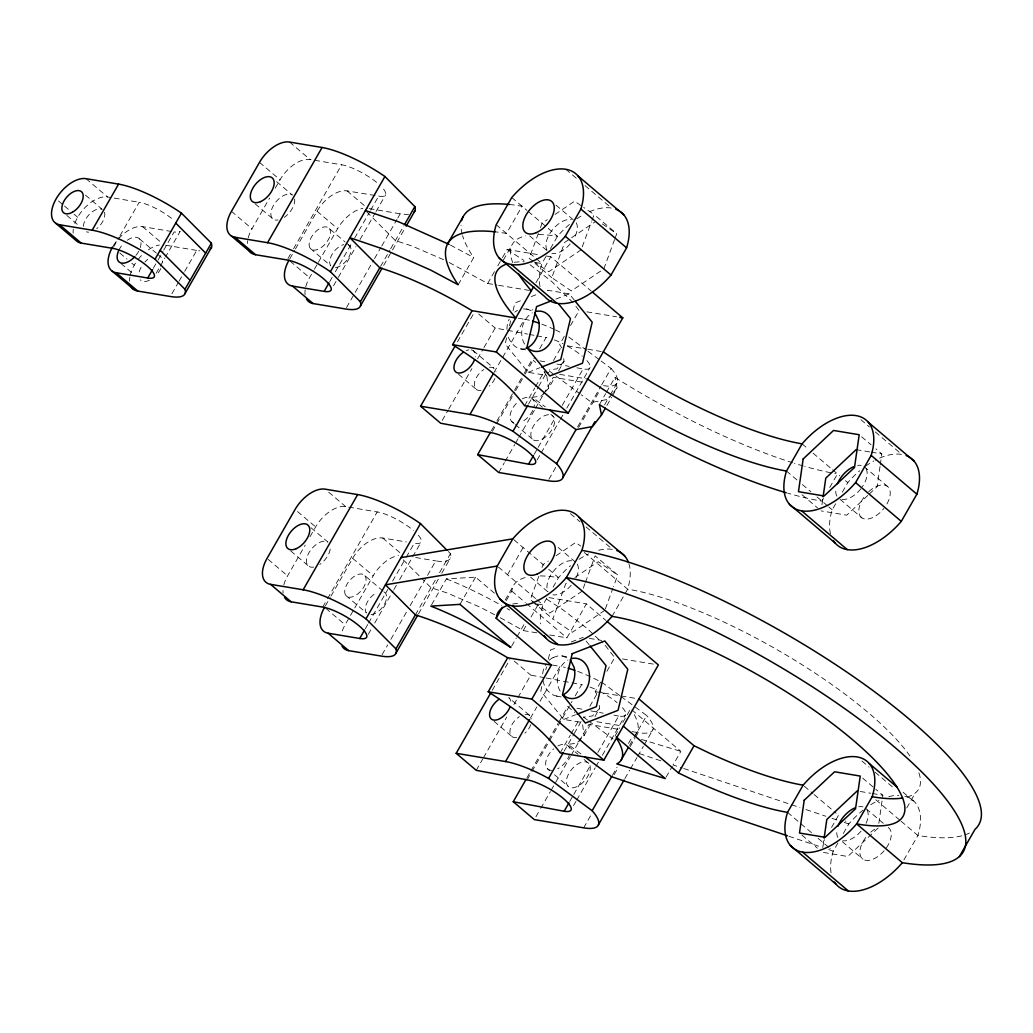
<?xml version="1.0" encoding="UTF-8"?>
<svg xmlns="http://www.w3.org/2000/svg" width="1033" height="1033" viewBox="0 0 1033 1033"><rect width="100%" height="100%" fill="white"/><g stroke="black" fill="none" stroke-linecap="round" stroke-linejoin="round"><path stroke-width="0.75" stroke-dasharray="5 3.75" d="M821.971 504.646L822.862 498.41M822.785 847.538L823.908 839.739M880.026 466.412L877.107 486.698L868.934 494.368M880.245 464.85L881.82 453.926L875.868 448.877M878.825 823.34L882.853 795.255L875.713 789.186M506.609 337.933L505.163 344.002L528.095 372.319L546.715 375.431M509.489 325.769L510.922 319.688M513.078 310.571L514.886 302.979L522.311 300.087M541.834 686.545L540.75 691.103L563.682 719.42L582.302 722.519M545.786 669.823L546.509 666.789M548.316 659.183L550.473 650.067L557.897 647.174M506.299 600.573L511.748 591.057L512.949 586.46A195.508 51.263 29.8 0 1 526.649 577.189M538.322 233.484L529.167 258.457L533.08 261.117M540.479 227.609L542.093 223.193L547.283 219.68M614.57 239.579L603.801 268.967L571.339 290.944L551.79 277.657L564.702 242.381L594.569 222.172M582.263 246.848L591.418 221.863M591.948 220.391L594.104 214.515L583.684 207.426M615.113 238.119L616.727 233.703L594.104 214.515M538.813 576.272L530.2 599.786L534.113 602.446M542.054 567.466L543.126 564.522L548.316 561.009M604.834 610.296L572.372 632.273L552.823 618.974L565.735 583.71L568.331 581.953M583.296 588.164L584.91 583.761M585.453 582.289L595.137 555.844L617.76 575.032L613.447 586.783M605.377 608.824L612.918 588.255M113.591 246.964L119.182 237.19M119.983 235.795L139.184 202.274A27.607 7.244 29.8 0 1 173.441 219.9M153.336 268.244L157.339 261.259M158.139 259.864L162.943 251.484M163.731 250.089L174.138 231.921A27.607 7.244 29.8 0 0 180.181 231.34L165.784 256.481M156.19 273.241L159.392 267.65M160.192 266.256L164.983 257.876M171.917 293.708L178.309 282.538M179.109 281.131L183.913 272.751M184.713 271.356L196.709 250.412A61.722 16.179 29.8 0 0 199.834 250.825M248.217 237.848A27.607 15.392 -49.7 0 1 252 228.784L269.626 198.013M275.23 188.213L280.046 179.819A27.607 15.392 -49.7 0 1 310.068 159.508L313.219 160.025M287.936 258.586L292.739 250.18M293.54 248.785L341.652 164.776L344.131 165.293A29.234 7.67 29.8 0 1 377.923 183.448M289.795 258.805L294.599 250.412M295.412 249.018L317.054 211.223A27.607 15.392 -49.7 0 1 347.075 190.898L380.815 196.438A29.234 7.67 29.8 0 0 382.107 187.412M305.768 286.709A27.581 15.379 -49.7 0 1 309.551 277.657L313.554 270.659M314.368 269.264L317.57 263.66M318.371 262.266L337.61 228.667A27.607 15.392 -49.7 0 1 362.841 208.408M329.747 281.583L332.148 277.386M335.363 271.782L351.401 243.775M354.603 238.184L369.84 211.584M370.64 210.177L378.659 196.18M333.53 285.741L337.546 278.742M338.346 277.348L355.985 246.538M360.001 239.54L375.224 212.94M376.038 211.545L385.658 194.746M346.481 307.589L373.752 259.993M374.553 258.586L380.957 247.391M381.771 245.996L396.995 219.383M397.795 217.989L400.21 213.792A61.722 16.179 29.8 0 0 408.59 214.283M380.583 266.424L389.932 250.102M390.706 248.733L403.955 225.62M383.695 265.352L391.714 251.355M392.514 249.96L405.349 227.557M283.804 584.936A27.607 15.392 -49.7 0 1 287.587 575.885L305.213 545.101M310.016 536.708L315.633 526.92A27.607 15.392 -49.7 0 1 345.655 506.596L379.718 512.394A29.234 7.67 29.8 0 1 413.51 530.536M458.174 284.746L473.747 257.553L471.629 254.428A249.302 65.363 29.8 0 1 462.564 235.614M449.2 262.511L487.679 283.481L494.691 271.24M497.803 265.804L501.702 258.999M502.477 257.643L507.151 249.482L539.885 254.944M503.342 260.096L511.903 245.144M457.49 341.807L473.527 313.812M322.722 607.081L326.725 600.083M327.526 598.675L377.239 511.877M325.382 605.906L330.186 597.513M330.986 596.106L352.64 558.324A27.607 15.392 -49.7 0 1 382.662 537.999L406.343 541.951M442.253 420.418L447.87 410.618M448.671 409.223L471.926 368.626M477.543 358.825L483.147 349.025M483.948 347.617L495.181 328.016L505.976 330.043M545.811 256.713L541.912 263.505A60.095 33.508 -49.7 0 0 540.207 287.406M550.486 248.553L557.497 236.312A60.095 33.508 -49.7 0 1 569.467 224.406M535.998 282.616L550.809 256.765L591.07 290.932M342.285 630.827A27.581 15.379 -49.7 0 1 345.138 624.758L353.957 609.354M354.758 607.959L373.197 575.768A27.607 15.392 -49.7 0 1 398.428 555.509M494.019 372.448L524.48 319.249A61.722 16.179 29.8 0 1 529.722 320.346M365.333 628.684L367.735 624.474M368.549 623.08L387.788 589.481M392.592 581.075L405.427 558.672M406.227 557.278L414.246 543.281L416.402 543.526A29.234 7.67 29.8 0 0 415.77 532.563M368.316 634.236L371.531 628.645M374.734 623.041L393.173 590.837M393.973 589.443L396.388 585.233M399.59 579.642L421.244 541.834M491.295 430.826L496.098 422.42M496.899 421.025L513.737 391.623M514.537 390.216L523.369 374.824M524.17 373.417L532.189 359.419L535.701 362.402M492.354 431.368L514.796 392.166M515.609 390.771L524.428 375.366M525.229 373.972L534.849 357.173M539.652 348.767L546.07 337.571A29.234 7.67 29.8 0 1 548.549 338.088M382.068 654.69L387.685 644.889M390.887 639.285L406.925 611.291M410.14 605.687L435.797 560.88A61.722 16.179 29.8 0 0 450.879 555.599L450.44 553.675L448.232 551.441M524.596 405.762L534.732 388.085M535.507 386.729L544.068 371.764L548.755 372.551M564.302 336.384L559.641 344.544L561.72 347.85M570.539 325.498L579.113 310.533L573.806 303.65M528.534 404.097L537.883 387.775M538.671 386.407L547.232 371.454M553.468 360.569L562.029 345.603M415.395 614.88L436.43 578.157M439.541 572.708L450.44 553.675M498.732 472.507L504.336 462.707M505.15 461.299L514.77 444.5M515.57 443.105L517.972 438.909M518.773 437.501L534.81 409.507M535.611 408.1L542.829 395.497M543.629 394.102L553.249 377.303L584.097 382.455M418.481 613.847L438.534 578.854M441.737 573.25L450.556 557.846M545.372 391.765L548.458 388.537L554.695 377.652M558.582 370.86L564.044 361.33L563.437 356.695M431.6 604.744L446.398 578.906L475.554 577.163L494.936 593.601M534.164 454.378L537.38 448.774M538.18 447.366L555.018 417.965M562.236 405.375L583.077 368.975A29.234 7.67 29.8 0 0 586.524 360.194M537.147 459.93L540.362 454.339M541.163 452.932L559.602 420.728M560.403 419.333L562.804 415.137M566.82 408.138L590.075 367.528M459.982 604.37L475.554 577.163M577.589 426.913L600.961 386.11M601.735 384.754L611.084 368.432L600.819 360.814M548.885 479.351L556.103 466.748M578.557 427.546L600.199 389.738M599.398 404.587L605.635 393.702M606.41 392.346L614.984 377.381L620.975 381.151A249.302 65.363 29.8 0 0 792.892 462.836M604.55 404.91L609.354 396.504M610.154 395.11L617.372 382.507M507.513 574.774L523.098 547.567M606.939 405.465L611.613 397.305M612.388 395.949L617.063 387.788L614.984 377.381M505.15 600.07L512.949 586.46M511.632 646.167L516.306 638.007M517.081 636.651L524.867 623.041M500.334 617.747L523.266 630.582L527.153 623.777M531.052 616.972L539.626 602.019M492.276 690.302L509.915 659.506M546.844 598.03L542.945 604.834A60.095 33.508 -49.7 0 0 540.453 623.867M553.081 587.157L558.53 577.641A60.095 33.508 -49.7 0 1 570.5 565.722M476.239 770.321L482.656 759.113M483.457 757.718L506.712 717.122M513.93 704.519L517.133 698.915M517.933 697.52L530.768 675.117L544.649 677.713M549.763 634.998L566.91 637.865L586.395 603.866L605.906 620.433M530.407 718.142L536.824 706.946M540.027 701.342L560.067 666.35A61.722 16.179 29.8 0 1 565.296 667.447M612.053 616.378L627.625 589.172A60.095 33.508 -49.7 0 0 628.903 563.76M526.882 777.914L530.084 772.322M530.885 770.915L547.722 741.513M548.523 740.119L558.143 723.32M558.943 721.912L567.776 706.52L574.787 712.473M527.14 779.863L531.143 772.865M531.943 771.47L548.781 742.068M549.582 740.661L572.037 701.459M575.239 695.868L581.656 684.659A29.234 7.67 29.8 0 1 584.136 685.189M560.183 752.863L570.319 735.186M571.094 733.817L579.655 718.865M596.609 693.84L595.215 691.632L600.677 682.116M606.9 671.23L614.7 657.634L605.919 646.232L601.245 641.803M564.121 751.185L573.47 734.863M574.245 733.507L582.819 718.542M587.441 720.04L583.593 717.186L585.156 714.462M589.83 706.301L597.616 692.704M535.92 816.793L539.923 809.795M540.724 808.4L550.357 791.601M551.157 790.193L570.397 756.595M571.197 755.2L578.415 742.598M579.216 741.19L588.836 724.391L619.684 729.543M580.843 753.896L568.021 744.393L576.84 743.153L584.045 735.625L591.057 723.384M594.956 716.592L599.631 708.431L599.217 705.332M569.751 801.466L572.966 795.862M573.767 794.467L590.605 765.066M597.823 752.463L618.664 716.063A29.234 7.67 29.8 0 0 620.187 705.358M573.535 805.624L575.949 801.427M576.75 800.033L595.189 767.829M595.989 766.421L598.391 762.225M602.407 755.226L625.662 714.629M615.048 736.025L619.723 727.865M622.834 722.429L629.846 710.188M628.477 743.476L632.377 736.684M612.401 775.37L617.075 767.209M629.536 745.439L646.671 715.52L633.849 706.017M583.671 827.846L591.689 813.836M614.144 774.634L618.147 767.635M630.182 746.639L634.985 738.233M635.786 736.839L638.2 732.642A61.722 16.179 29.8 0 0 648.737 717.961L646.671 715.52M624.9 778.598L629.704 770.205M630.504 768.797L636.922 757.602M637.723 756.208L643.339 746.407M644.14 745L652.959 729.595M823.482 498.397L821.919 501.108L815.14 499.92A249.302 65.363 29.8 0 1 787.714 493.18M829.706 487.511L837.492 473.915L834.793 473.437M666.065 777.216L672.302 766.344M631.847 709.865L680.863 751.378L673.077 764.975L682.219 768.01M830.493 533.738A60.095 33.508 -49.7 0 1 832.198 509.837L836.097 503.032M842.321 492.16L847.783 482.631A60.095 33.508 -49.7 0 1 859.753 470.725M822.952 842.437L824.515 839.713M831.526 827.472L838.538 815.231L840.823 817.18M837.905 843.005L833.231 851.166A60.095 33.508 -49.7 0 0 831.191 873.492M843.354 833.476L848.816 823.96A60.095 33.508 -49.7 0 1 863.123 810.143M906.754 807.948L915.328 792.995M903.888 859.972L917.911 835.503A60.095 33.508 -49.7 0 0 904.314 796.017M612.582 393.56L608.114 399.332L591.612 402.431L581.347 394.826M613.486 392.398L617.063 387.788M564.044 361.33L556.839 368.858L549.479 369.891M544.352 392.837L541.266 396.065L532.434 397.292L545.256 406.808M599.631 708.431L592.426 715.959L583.593 717.186M867.772 495.453L846.737 515.17L821.08 510.883M878.153 828.014L847.77 856.499L822.113 852.212M555.07 214.412L574.555 201.228L582.38 206.535M581.192 249.779L548.717 271.756L534.384 262.008M556.116 555.728L575.588 542.545L580.804 546.095M574.826 577.563L598.21 561.732L617.76 575.032M582.225 591.108L549.75 613.086L535.417 603.337M531.207 296.613L537.147 294.302M555.896 299.079L569.26 293.876L574.245 300.035M528.095 372.319L539.975 367.696M571.249 641.971L583.129 637.348M563.682 719.42L575.562 714.784M553.171 657.492L557.549 656.02L562.107 655.916L569.984 657.233M508.326 337.184C510.909 343.563 517.029 350.381 524.635 348.792M542.996 680.45C544.262 688.469 551.248 697.495 560.222 695.893M523.486 308.893L532.821 309.874M314.807 160.296L341.652 164.776M369.181 208.614L400.21 213.792M546.121 255.99L550.809 256.765M86.01 178.67L107.6 196.993L139.184 202.274M569.26 293.876L547.542 290.247L549.53 292.713M487.679 283.481L497.028 285.043M498.59 285.302L531.336 290.764M118.459 238.83A27.517 15.353 -49.7 0 1 142.541 226.653L174.138 231.921M165.68 245.221L196.709 250.412M518.321 318.216L524.48 319.249M520.774 349.012L527.075 350.071M559.666 374.372L587.738 379.059M856.15 449.639L869.734 451.912M871.245 452.157L881.82 453.926M415.628 557.523L435.797 560.88M548.975 597.616L586.395 603.866M589.327 638.381L601.735 640.46M523.266 630.582L537.289 632.919M552.358 665.058L560.067 666.35M556.361 696.113L561.087 696.901M596.816 721.718L620.2 725.631M632.028 731.609L638.2 732.642M860.205 791.472L870.78 793.241M872.291 793.486L882.853 795.255M586.912 311.85L616.546 316.808M567.44 345.848L586.15 348.986M587.712 349.244L603.311 351.853M622.499 658.938L655.258 664.426M595.215 691.632L637.348 698.682M507.513 330.328L527.566 334.098M529.103 334.382L535.275 335.544M536.824 335.828L546.07 337.571M539.897 360.866L547.606 362.312M556.864 364.055L569.196 366.366M576.905 367.813L583.077 368.975M546.186 678.01L581.656 684.659M577.021 708.251L583.193 709.413M590.902 710.859L603.246 713.17M614.041 715.198L618.664 716.063M526.52 308.828L533.015 311.45M562.107 655.916L568.602 658.55M641.467 739.434L680.863 751.378M639.427 753.625L660.823 760.817M683.743 768.513L799.904 807.535M806.024 809.588L825.884 816.264M832.004 818.317L838.112 820.37M844.232 822.423L848.816 823.96L845.381 821.054M788.915 836.278L821.003 847.047M828.647 849.617L833.231 851.166L829.809 848.248M446.398 578.906L453.306 581.682A138.706 36.362 29.8 0 1 501.625 605.48M443.531 259.67L412.141 246.074L395.381 240.573L366.56 211.636M494.678 614.79L480.552 607.391L447.728 593.174L430.968 587.674L422.097 578.764M450.465 245.118L473.747 257.553M507.151 249.482L523.925 260.458M546.651 599.14L563.114 609.909L587.222 628.529L600.07 640.705M602.381 223.954L616.727 233.703M568.77 337.042L586.718 350.355M587.997 351.31L599.54 359.871M549.298 371.041L554.424 374.85M555.702 375.792L580.068 393.87M619.735 695.545L603.065 683.187L598.042 680.476A61.722 16.179 29.8 0 0 577.395 671.269M621.027 696.5L632.558 705.061M588.733 720.995L613.086 739.06M530.058 264.771L551.635 281.428L572.915 302.501M565.8 169.283L579.035 180.517M585.052 185.617L611.51 208.072A60.095 33.508 -49.7 0 0 589.017 211.933M860.902 419.695L869.321 426.849M875.338 431.949L901.796 454.404A60.095 33.508 -49.7 0 0 875.196 460.227M861.587 436.752L871.103 444.836M555.999 205.128L574.232 220.597M864.04 466.516L887.14 486.117M511.774 197.523L526.946 210.383M528.173 211.429L557.497 236.312A195.508 51.263 29.8 0 0 537.031 234.594M802.073 443.854L808.18 449.032M813.061 453.177L831.384 468.724M832.611 469.77L839.777 475.851M845.498 480.694L847.783 482.631M529.593 235.873L546.612 250.309M840.061 499.326L861.935 517.895A20.298 11.324 -49.7 0 0 883.938 508.391M496.202 224.716L541.912 263.505A195.508 51.263 29.8 0 0 531.633 262.201M786.487 471.048L797.489 480.384M802.37 484.529L810.918 491.785M817.038 496.963L827.627 505.963M828.776 506.932L832.198 509.837M535.12 263.518L551.79 277.657M802.034 494.73L817.503 507.862M289.511 142.05L310.068 159.508M347.075 190.898L367.632 208.356M478.666 314.006L495.181 328.016M259.49 162.375L280.046 179.819M317.054 211.223L337.61 228.667M276.663 181.692L292.378 195.03A15.43 8.6 -49.7 0 0 273.422 205.541A15.43 8.6 -49.7 0 0 278.084 219.99M532.808 399.087L542.428 407.247M550.847 414.375L553.249 416.415A15.43 8.6 -49.7 0 1 542.506 438.96A15.43 8.6 -49.7 0 1 532.563 427.727A15.43 8.6 -49.7 0 1 553.249 416.415M329.372 228.629A13.803 7.696 -49.7 0 1 319.184 248.785A13.803 7.696 -49.7 0 1 310.881 238.094A13.803 7.696 -49.7 0 1 329.372 228.629L345.087 241.967M346.3 243L349.929 246.074M473.217 350.613L493.851 368.122M310.249 248.385L330.818 265.83A13.803 7.696 -49.7 0 1 332.29 254.028A13.803 7.696 -49.7 0 1 343.744 244.601M458.497 374.256L476.587 389.609M255.086 203.785L273.228 219.177M511.632 421.451L514.072 423.517M515.286 424.55L532.305 438.986M231.444 211.339L252 228.784M290.208 261.233L309.551 277.657M903.049 792.208L915.083 802.421M570.448 513.672L580.068 521.846M586.085 526.946L612.556 549.401A60.095 33.508 -49.7 0 0 595.447 551.196M861.935 761.024L869.153 767.145M875.171 772.245L894.41 788.579M862.62 778.081L874.525 788.179M584.316 552.423L627.625 589.172A193.223 50.656 29.8 0 1 911.855 758.855M875.816 799.774L899.872 820.189M901.073 821.209L917.911 835.503A265.442 69.598 29.8 0 0 969.432 833.05M558.246 547.477L575.278 561.926A20.298 11.324 -49.7 0 0 555.005 569.403A20.298 11.324 -49.7 0 0 548.071 591.509M883.305 823.314L865.086 807.845A20.298 11.324 -49.7 0 0 858.694 806.773M513.956 539.807L543.862 565.193M548.755 569.338L558.53 577.641A195.508 51.263 29.8 0 0 536.708 575.949M804.333 786.216L812.881 793.473M814.094 794.506L836.084 813.165M142.541 226.653L161.742 242.936M139.532 238.894L156.332 253.137M157.52 254.157L161.122 257.217A15.43 8.6 -49.7 0 1 162.594 261.956M85.455 195.121L102.254 209.363M530.626 577.202L547.645 591.638M842.308 841.688L862.981 859.211M498.384 567.014L535.623 598.611M536.837 599.656L542.945 604.834A195.508 51.263 29.8 0 0 535.494 603.814M787.533 812.377L799.749 822.746M800.962 823.779L811.964 833.102M818.071 838.292L828.66 847.28M532.589 601.813L552.823 618.974M58.481 200.97L63.284 205.038M64.485 206.058L69.276 210.125M74.079 214.193L77.669 217.253M119.815 253.008L127.007 259.115M131.811 263.183L134.213 265.223M801.879 835.051L817.348 848.17M511.748 591.057L525.242 602.497M526.468 603.543L566.91 637.865M66.796 215.406L78.792 225.581M121.003 263.518L132.999 273.693M328.726 492.224L345.655 506.596M382.662 537.999L402.005 554.424M514.253 661.107L530.768 675.117M297.491 511.529L315.633 526.92M352.64 558.324L373.197 575.768M311.036 527.76L327.965 542.118A15.43 8.6 -49.7 0 0 309.009 552.629A15.43 8.6 -49.7 0 0 313.67 567.091M568.395 746.175L578.015 754.335M584.019 759.436L588.836 763.516A15.43 8.6 -49.7 0 1 578.093 786.061A15.43 8.6 -49.7 0 1 568.15 774.827A15.43 8.6 -49.7 0 1 588.836 763.516M529.438 715.223L508.804 697.701A13.803 7.696 -49.7 0 1 510.806 703.938M364.946 575.73A13.803 7.696 -49.7 0 1 354.771 595.886A13.803 7.696 -49.7 0 1 346.468 585.194A13.803 7.696 -49.7 0 1 364.946 575.73L385.516 593.174M345.835 595.473L366.405 612.918A13.803 7.696 -49.7 0 1 376.58 592.761M494.084 721.357L512.174 736.71M290.673 550.886L308.815 566.278M547.219 768.552L549.659 770.618M554.514 774.737L567.879 786.087M268.244 559.46L287.587 575.885M325.795 608.334L345.138 624.758M403.257 559.847L420.999 577.654M611.084 368.432L613.15 370.873A61.722 16.179 29.8 0 1 602.613 385.541M586.111 641.041L589.107 644.734M544.068 371.764L546.147 375.056M546.844 376.154L548.458 388.537M582.625 724.792L584.045 735.625M113.333 245.712A27.517 15.353 -49.7 0 1 116.613 241.038M73.123 233.135A27.517 15.353 -49.7 0 1 73.317 229.145M74.828 223.309A27.517 15.353 -49.7 0 1 107.6 196.993M104.475 212.217A13.803 7.696 -49.7 0 1 96.74 228.68M88.644 232.167A13.803 7.696 -49.7 0 1 86.462 231.805M83.428 226.447A13.803 7.696 -49.7 0 1 90.168 213.534A13.803 7.696 -49.7 0 1 101.776 209.247M160.877 268.464A15.43 8.6 -49.7 0 1 156.409 274.972M149.372 280.279A15.43 8.6 -49.7 0 1 140.191 279.801M139.184 271.911A15.43 8.6 -49.7 0 1 142.386 265.171M144.904 262.033A15.43 8.6 -49.7 0 1 147.809 259.335M127.24 240.25A15.43 8.6 -49.7 0 1 138.99 238.378A15.43 8.6 -49.7 0 1 139.287 250.141M138.706 251.277A15.43 8.6 -49.7 0 1 135.71 255.655M118.847 250.231A15.43 8.6 -49.7 0 1 123.314 243.711M129.654 281.118A27.517 15.353 -49.7 0 1 129.848 277.115M130.093 275.708A27.517 15.353 -49.7 0 1 136.485 261.646M138.19 259.348A27.517 15.353 -49.7 0 1 143.045 254.079M148.442 249.741A27.517 15.353 -49.7 0 1 159.353 245.028M918.892 772.813A193.223 50.656 29.8 0 1 904.404 797.696M579.087 559.292A60.095 33.508 -49.7 0 1 588.694 553.882M870.742 804.733A60.095 33.508 -49.7 0 1 878.967 800.201M888.793 796.624A60.095 33.508 -49.7 0 1 898.917 795.371M634.288 714.707A139.119 36.478 29.8 0 1 635.437 734.553M506.996 608.54A138.706 36.362 29.8 0 1 509.669 610.09M557.897 745.955A15.43 8.961 -49 0 1 569.984 751.03M569.545 754.206A15.43 8.961 -49 0 1 557.73 768.772M551.648 770.411A15.43 8.961 -49 0 1 545.695 762.677A15.43 8.961 -49 0 1 553.727 748.809M524.971 714.371A13.803 8.019 -49 0 1 531.608 718.942M530.872 724.546A13.803 8.019 -49 0 1 524.984 733.146M516.642 737.549A13.803 8.019 -49 0 1 510.005 730.331A13.803 8.019 -49 0 1 519.367 716.644M383.94 591.909A13.803 7.696 -49.7 0 1 384.031 604.976A13.803 7.696 -49.7 0 1 370.072 614.687M283.145 593.045A27.607 15.392 -49.7 0 1 282.99 590.527M330.211 549.091A15.43 8.6 -49.7 0 1 319.791 564.444M589.869 686.997A29.234 7.67 29.8 0 1 596.299 689.708M599.644 691.361A29.234 7.67 29.8 0 1 617.101 702.647M560.157 691.154A20.298 15.986 -80.5 0 1 567.956 659.958M542.661 673.865A20.182 17.225 -86.6 0 1 546.044 664.064M549.233 660.229A20.182 17.225 -86.6 0 1 553.159 657.492M888.173 827.446A20.298 11.324 -49.7 0 1 885.772 848.674M884.132 850.74A20.298 11.324 -49.7 0 1 862.671 859.004A20.298 11.324 -49.7 0 1 866.17 836.937M870.716 832.172A20.298 11.324 -49.7 0 1 877.83 827.575M867.087 810.04A20.298 11.324 -49.7 0 1 865.434 824.683M861.044 831.152A20.298 11.324 -49.7 0 1 842.747 840.733M837.879 837.427A20.298 11.324 -49.7 0 1 836.924 830.455M512.575 604.06A195.508 51.263 29.8 0 1 521.136 603.156M577.279 564.121A20.298 11.324 -49.7 0 1 576.182 577.641M571.236 585.22A20.298 11.324 -49.7 0 1 552.939 594.814M514.202 262.305A195.508 51.263 29.8 0 1 524.26 261.788M512.742 262.64A195.508 51.263 29.8 0 1 525.603 235.86M576.685 218.893A60.095 33.508 -49.7 0 1 583.555 214.644M830.726 472.727A249.302 65.363 29.8 0 1 804.746 466.399M803.3 465.986A249.302 65.363 29.8 0 1 794.403 463.313M462.164 234.22A249.302 65.363 29.8 0 1 461.028 225.207M509.372 204.482A249.302 65.363 29.8 0 1 515.441 205.193L522.052 206.238L506.48 233.445L499.856 232.399A249.302 65.363 29.8 0 0 495.285 231.844M576.233 222.792A20.298 11.324 -49.7 0 1 573.974 238.546M570.19 243.904A20.298 11.324 -49.7 0 1 551.906 253.485M547.038 250.18A20.298 11.324 -49.7 0 1 552.242 230.101A20.298 11.324 -49.7 0 1 571.378 219.487M866.041 468.711A20.298 11.324 -49.7 0 1 862.413 486.672M860.838 488.803A20.298 11.324 -49.7 0 1 841.714 499.404M836.846 496.098A20.298 11.324 -49.7 0 1 835.891 489.126M857.661 465.457A20.298 11.324 -49.7 0 1 861.186 465.405M868.714 491.721A20.298 11.324 -49.7 0 1 887.721 486.569A20.298 11.324 -49.7 0 1 885.501 506.26M861.935 517.895A20.298 11.324 -49.7 0 1 865.138 495.608M524.57 344.054A20.298 15.986 -80.5 0 1 532.369 312.87M865.615 466.167A60.095 33.508 -49.7 0 1 873.841 460.963M541.808 324.168A61.722 16.179 29.8 0 1 553.998 329.256M555.392 329.914A61.722 16.179 29.8 0 1 562.456 333.388M554.282 339.896A29.234 7.67 29.8 0 1 562.933 343.692M567.414 346.068A29.234 7.67 29.8 0 1 582.341 356.23M506.945 329.424A20.182 17.225 -86.6 0 1 509.204 319.21M514.886 312.095A20.182 17.225 -86.6 0 1 517.572 310.391M247.404 243.439A27.607 15.392 -49.7 0 1 247.636 240.715M294.663 199.072A15.43 8.6 -49.7 0 1 284.204 217.343M305.109 294.805A27.581 15.379 -49.7 0 1 305.187 289.576M522.311 398.854A15.43 8.961 -49 0 1 533.958 407.105M532.731 410.488A15.43 8.961 -49 0 1 522.143 421.684M513.556 422.82A15.43 8.961 -49 0 1 518.14 401.708M489.384 367.283A13.803 8.019 -49 0 1 496.021 371.841M494.884 378.465A13.803 8.019 -49 0 1 489.397 386.058M481.055 390.461A13.803 8.019 -49 0 1 474.418 383.243A13.803 8.019 -49 0 1 483.793 369.543M348.366 244.821A13.803 7.696 -49.7 0 1 348.444 257.876A13.803 7.696 -49.7 0 1 334.485 267.586M471.268 349.851A13.803 7.696 -49.7 0 1 475.219 356.85M466.193 350.704A13.803 7.696 -49.7 0 1 468.879 349.877"/><path stroke-width="1.5" d="M823.094 496.847L825.78 478.124L856.15 449.639M824.127 838.176L826.813 819.453L857.183 790.968M551.338 665.071L507.681 657.776L488.209 691.774L531.866 699.07L551.338 665.071L496.176 618.263L497.364 613.667A195.508 51.263 29.8 0 1 508.249 605.17M118.588 184.119L86.01 178.67A27.517 15.353 -49.7 0 0 56.079 198.93A27.517 15.353 -49.7 0 0 59.617 224.768L92.182 230.204L118.588 184.119A61.722 16.179 29.8 0 1 177.353 210.37L181.434 213.134L211.365 243.194L211.791 245.131A61.722 16.179 29.8 0 1 210.228 249.095M131.139 286.58A27.517 15.353 -49.7 0 0 137.738 291.061L170.316 296.497A61.722 16.179 29.8 0 0 185.398 291.229L184.959 289.292L155.027 259.231L181.434 213.134M112.623 246.9A27.517 15.353 -49.7 0 0 116.148 272.738L147.732 278.019L152.535 269.639M184.959 289.292L211.365 243.194M185.075 293.462L211.468 247.378M322.076 147.499L289.511 142.05A27.607 15.392 -49.7 0 0 259.49 162.375L231.444 211.339A27.607 15.392 -49.7 0 0 234.982 237.267L267.56 242.703L322.076 147.499A61.722 16.179 29.8 0 1 380.854 173.751L384.922 176.514L414.853 206.574L415.292 208.511A61.722 16.179 29.8 0 1 413.729 212.475M306.478 299.053A27.581 15.379 -49.7 0 0 313.089 303.547L345.681 308.996A61.722 16.179 29.8 0 0 360.762 303.715L360.336 301.778L330.405 271.718L384.922 176.514M288.995 260.213A27.581 15.379 -49.7 0 0 292.533 286.102L324.142 291.383L328.946 282.977M360.336 301.778L379.808 267.779L349.877 237.719L383.553 249.198L430.774 270.13L458.174 284.746L456.044 281.622A249.302 65.363 29.8 0 1 495.285 231.844M404.729 224.251L414.853 206.574M360.44 305.962L382.094 268.154M406.15 226.15L414.969 210.758M447.56 243.93L463.133 216.723M357.663 494.587L325.098 489.151A27.607 15.392 -49.7 0 0 295.076 509.476L267.031 558.427A27.607 15.392 -49.7 0 0 270.569 584.355L303.147 589.791L357.663 494.587A61.722 16.179 29.8 0 1 416.441 520.839L420.508 523.615L447.121 550.331M592.283 291.965L622.796 317.854L568.266 413.058L524.596 405.762C505.834 380.118 478.976 361.808 452.622 344.686L472.094 310.688L515.751 317.97A195.508 51.263 29.8 0 1 507.216 263.841M490.494 432.22L477.659 454.623L528.56 464.179A29.234 7.67 29.8 0 0 527.824 451.434A29.234 7.67 29.8 0 0 491.553 432.775L440.652 423.22L420.599 406.214L455.088 346.003M452.622 344.686L496.279 351.969L533.661 286.683M511.283 264.487A60.095 33.508 -49.7 0 0 565.296 236.26L580.882 209.053A60.095 33.508 -49.7 0 0 565.8 169.283A60.095 33.508 -49.7 0 0 511.774 197.523L496.202 224.716A60.095 33.508 -49.7 0 0 511.283 264.487L556.994 303.276M420.599 406.214L469.963 414.453L493.219 373.856M342.065 646.154A27.581 15.379 -49.7 0 0 348.676 650.648L381.267 656.084A61.722 16.179 29.8 0 0 396.349 650.816L395.923 648.879L365.992 618.819L420.508 523.615M324.582 607.301A27.581 15.379 -49.7 0 0 328.12 633.203L359.716 638.484L364.533 630.078M477.659 454.623L498.732 472.507L548.084 480.745A61.722 16.179 29.8 0 0 558.633 466.077L556.555 463.636L512.962 431.29L527.76 405.452M395.923 648.879L415.395 614.88L385.464 584.82L497.235 566.045L512.82 538.839A60.095 33.508 -49.7 0 1 566.833 510.612A60.095 33.508 -49.7 0 1 581.915 550.382A265.442 69.598 29.8 0 1 861.148 682.038A265.442 69.598 29.8 0 1 974.984 829.357L959.399 856.551M499.029 257.798L544.74 296.587A60.095 33.508 -49.7 0 0 611.019 275.049L626.592 247.843A60.095 33.508 -49.7 0 0 615.81 209.221M396.026 653.05L417.681 615.255M528.56 464.179L533.364 455.773M556.555 463.636L576.027 429.625L592.529 426.539L601.49 414.982L605.377 408.19M562.856 477.711L594.918 421.709M496.176 618.263L502.412 607.378M526.081 779.321L513.246 801.724L564.147 811.267A29.234 7.67 29.8 0 0 563.411 798.535A29.234 7.67 29.8 0 0 527.14 779.863L476.239 770.321L456.186 753.302L490.675 693.104M581.915 550.382L566.342 577.589A60.095 33.508 -49.7 0 1 512.316 605.816A60.095 33.508 -49.7 0 1 497.235 566.045M456.186 753.302L505.55 761.553L529.606 719.549M513.246 801.724L534.319 819.595L583.671 827.846A61.722 16.179 29.8 0 0 594.22 813.165L592.141 810.724L548.549 778.391L563.347 752.553M564.147 811.267L568.951 802.873M488.209 691.774C514.563 708.909 541.421 727.206 560.183 752.863L603.853 760.159L658.37 664.942L607.133 621.466M847.28 549.608L801.569 510.819A60.095 33.508 -49.7 0 1 786.487 471.048L802.073 443.854A60.095 33.508 -49.7 0 1 856.099 415.615A60.095 33.508 -49.7 0 1 871.168 455.385L916.878 494.174L901.293 521.368A60.095 33.508 -49.7 0 1 833.36 540.633M592.141 810.724L611.613 776.726L787.378 835.762M621.311 759.784L628.322 747.543M598.43 824.799L624.1 780.005M848.313 890.937L802.602 852.148A60.095 33.508 -49.7 0 1 787.533 812.377A195.457 51.25 29.8 0 1 693.724 780.289L678.474 772.942L694.047 745.749L638.898 698.954M801.569 510.819A60.095 33.508 -49.7 0 0 855.595 482.592L871.168 455.385M787.533 812.377L803.106 785.17A60.095 33.508 -49.7 0 1 857.132 756.944A60.095 33.508 -49.7 0 1 872.201 796.714L856.628 823.908A60.095 33.508 -49.7 0 1 802.602 852.148M525.913 348.276L528.47 347.23A20.182 14.281 -76 0 0 539.239 325.602L538.671 320.604L534.707 312.637M551.441 300.823L536.605 306.594L526.882 347.63L549.814 375.947L582.47 363.229L592.193 322.193L575.239 301.262M541.46 367.115L560.751 359.6L570.474 318.564L558.504 303.792M577.047 714.216L596.338 706.688L606.061 665.665L590.101 645.961M401.036 557.613L512.82 538.839M248.927 250.206A27.607 15.392 -49.7 0 0 255.538 254.712L287.135 259.98A29.234 7.67 29.8 0 1 323.406 278.652A29.234 7.67 29.8 0 1 324.142 291.383M55.73 223.257L77.32 241.58A27.517 15.353 -49.7 0 0 81.194 243.091L112.791 248.359A27.607 7.244 29.8 0 1 147.048 265.998A27.607 7.244 29.8 0 1 147.732 278.019M284.514 597.306A27.607 15.392 -49.7 0 0 291.125 601.8L322.722 607.081A29.234 7.67 29.8 0 1 358.993 625.74A29.234 7.67 29.8 0 1 359.716 638.484M619.671 317.325L622.796 317.854M379.808 267.779C412.244 277.967 442.925 293.346 472.094 310.688M415.395 614.88C447.831 625.068 478.511 640.447 507.681 657.776M365.45 210.525L399.125 221.992L449.084 244.382M694.047 745.749L709.297 753.083A195.457 51.25 29.8 0 0 803.106 785.17M512.962 431.29L507.926 428.592A61.722 16.179 29.8 0 0 469.963 414.453M548.549 778.391L543.513 775.68A61.722 16.179 29.8 0 0 505.55 761.553M330.405 271.718L326.325 268.954A61.722 16.179 29.8 0 0 267.56 242.703M155.027 259.231L150.96 256.455A61.722 16.179 29.8 0 0 92.182 230.204M365.992 618.819L361.912 616.042A61.722 16.179 29.8 0 0 303.147 589.791M549.104 409.662L576.027 429.625M584.691 756.75L611.613 776.726M578.054 175.972L623.764 214.774M868.34 422.303L914.05 461.092M580.882 209.053L626.592 247.843M565.296 236.26L611.019 275.049M855.595 482.592L901.293 521.368M789.315 504.13L835.026 542.919M496.279 351.969L568.266 413.058M579.087 517.301L624.797 556.09M869.373 763.632L897.044 787.107M234.982 237.267L255.538 254.712M292.533 286.102L313.089 303.547M231.095 235.744L251.652 253.188M902.338 862.697L856.628 823.908A193.223 50.656 29.8 0 0 852.793 739.925A193.223 50.656 29.8 0 0 612.053 616.378L566.342 577.589A265.442 69.598 29.8 0 1 894.255 746.846A265.442 69.598 29.8 0 1 902.338 862.697A60.095 33.508 -49.7 0 1 834.406 881.962M512.316 605.816L558.027 644.605M59.617 224.768L81.194 243.091M116.148 272.738L137.738 291.061M500.062 599.127L545.786 637.916M790.361 845.459L836.059 884.235M112.274 271.24L133.851 289.55M623.325 726.147L678.474 772.942M616.275 737.058L665.291 778.585L616.791 763.878L618.935 762.612A139.119 36.478 29.8 0 0 616.649 738.44M531.866 699.07L603.853 760.159M270.569 584.355L291.125 601.8M328.12 633.203L348.676 650.648M175.739 223.076L205.67 253.124M160.154 250.27L190.098 280.33M570.293 659.738L574.258 667.705L574.826 672.703A20.182 14.281 -76 0 1 564.057 694.331M601.49 414.982L599.398 404.587L605.403 408.358A249.302 65.363 29.8 0 0 786.255 492.754M134.819 256.662A15.43 8.6 -49.7 0 1 120.448 262.769A15.43 8.6 -49.7 0 1 118.847 250.231M612.053 616.378A60.095 33.508 -49.7 0 1 544.12 635.631M902.635 798.018A193.223 50.656 29.8 0 1 872.201 796.714M510.057 706.869A13.803 7.696 -49.7 0 1 491.669 719.304A13.803 7.696 -49.7 0 1 498.991 699.341M572.075 658.447A20.298 15.986 -80.5 0 1 588.758 683.02A20.298 15.986 -80.5 0 1 562.985 694.77M838.047 826.142A20.298 11.324 -49.7 0 1 854.743 807.987M616.856 550.55A60.095 33.508 -49.7 0 1 628.413 562.326M568.137 668.196A61.722 16.179 29.8 0 1 574.839 670.34M461.622 220.726A249.302 65.363 29.8 0 1 509.372 204.482M837.44 483.715A20.298 11.324 -49.7 0 1 853.71 466.658M536.489 311.346A20.298 15.986 -80.5 0 1 553.171 335.919A20.298 15.986 -80.5 0 1 527.398 347.669M906.096 455.54A60.095 33.508 -49.7 0 1 916.878 494.174M786.487 471.048A195.457 51.25 29.8 0 1 587.738 379.059M802.073 443.854A195.457 51.25 29.8 0 1 603.311 351.853M531.336 290.764A195.508 51.263 29.8 0 1 518.321 273.538M532.55 321.108A61.722 16.179 29.8 0 1 539.252 323.239M474.47 359.781A13.803 7.696 -49.7 0 1 456.082 372.216A13.803 7.696 -49.7 0 1 463.404 352.24M803.17 458.936L798.457 491.695L824.127 495.982L854.498 467.51L859.198 434.738L833.541 430.451L803.17 458.936M804.203 800.252L799.49 833.024L825.16 837.311L855.531 808.826L860.244 776.067L834.574 771.78L804.203 800.252M572.192 653.695L562.469 694.731L585.401 723.048L618.057 710.317L627.78 669.281L604.847 640.976L572.192 653.695M459.982 604.37L430.813 606.113L437.721 608.889A138.706 36.362 29.8 0 1 509.85 646.878L510.844 647.523L459.982 604.37M72.387 212.243A13.803 7.696 -49.7 0 0 81.865 192.073A13.803 7.696 -49.7 0 0 63.349 202.326A13.803 7.696 -49.7 0 0 72.387 212.243M296.109 548.73A15.43 8.6 -49.7 0 0 308.932 526.352A15.43 8.6 -49.7 0 0 288.452 535.184A15.43 8.6 -49.7 0 0 296.109 548.73M537.315 573.961A20.298 11.324 -49.7 0 0 554.179 544.52A20.298 11.324 -49.7 0 0 527.23 556.154A20.298 11.324 -49.7 0 0 537.315 573.961M536.282 232.645A20.298 11.324 -49.7 0 0 553.146 203.191A20.298 11.324 -49.7 0 0 526.197 214.825A20.298 11.324 -49.7 0 0 536.282 232.645M260.523 201.629A15.43 8.6 -49.7 0 0 273.345 179.251A15.43 8.6 -49.7 0 0 252.865 188.096A15.43 8.6 -49.7 0 0 260.523 201.629"/></g></svg>
